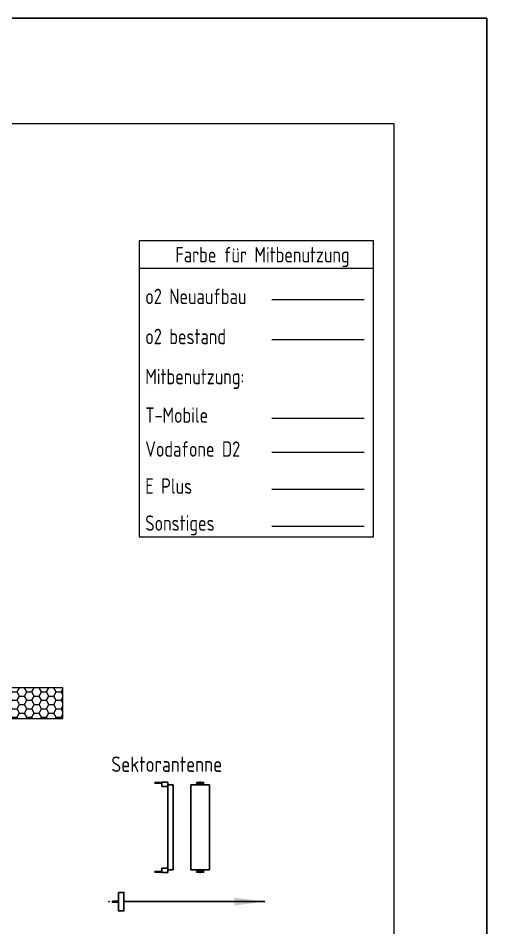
# Model space of a CAD drawing. Header units: millimetres. Extents: x -139278 to 641613, y -260926 to 217780.
# Drawn here: x 54741 to 62337, y 15690 to 30438 of the extents above; entities that cross this region are included whole.
import ezdxf
from ezdxf.enums import TextEntityAlignment as Align

# ---------------------------------------------------------------- set-up
doc = ezdxf.new("R2010")
doc.units = ezdxf.units.MM
doc.layers.add('00_Hilfskonstruktion', color=31, linetype='Continuous', plot=False)
doc.layers.add('00_Legende', color=7, linetype='Continuous', lineweight=18)
doc.styles.add('ISOCP', font='ISOCP', dxfattribs={"width": 0.9})
doc.styles.get("Standard").update_dxf_attribs({"font": 'isocp.shx', "width": 0.85})

msp = doc.modelspace()

# ---------------------------------------------------------------- hatches: boundary and pattern name
at = {"layer": '00_Legende'}
h = msp.add_hatch(dxfattribs=at)
h.set_pattern_fill('HONEY', color=256, scale=25, style=0)
h.set_pattern_definition([(0, (39284.244, 749.76), (119.0625, 68.74075), [79.375, -158.75]), (120, (39284.244, 749.76), (-119.06249, 68.74077), [79.375, -158.75]), (60, (39284.244, 749.76), (1e-05, 137.48152), [-158.75, 79.375])])
h.paths.add_polyline_path([(53466.744, 19582.262), (53466.744, 19082.262), (55466.744, 19082.262), (55466.744, 19582.262)])

# ---------------------------------------------------------------- linework, layer by layer
for p, q in [((56953.239, 18043.635), (56953.239, 18033.635)), ((57067.539, 18043.635), (56953.239, 18043.635)), ((57067.539, 18033.635), (56953.239, 18033.635)), ((57067.539, 18053.635), (57067.539, 17980.635)), ((57166.589, 18053.635), (57067.539, 18053.635)), ((57166.589, 18053.635), (57166.589, 17980.635)), ((57166.589, 18010.635), (57166.589, 16627.635)), ((57255.589, 18010.635), (57166.589, 18010.635)), ((57255.589, 18010.635), (57255.589, 16627.635)), ((57540.985, 18010.635), (57540.985, 16627.635)), ((57840.985, 18010.635), (57540.985, 18010.635)), ((57633.785, 18043.635), (57633.785, 18033.635)), ((57680.985, 18043.635), (57633.785, 18043.635)), ((57680.985, 18033.635), (57633.785, 18033.635)), ((57748.185, 18043.635), (57700.985, 18043.635)), ((57748.185, 18033.635), (57700.985, 18033.635)), ((57748.185, 18043.635), (57748.185, 18033.635)), ((57840.985, 18010.635), (57840.985, 16627.635)), ((57166.589, 17980.635), (57067.539, 17980.635)), ((56953.239, 16594.635), (56953.239, 16604.635)), ((57067.539, 16604.635), (56953.239, 16604.635)), ((57067.539, 16594.635), (56953.239, 16594.635)), ((57067.539, 16657.635), (57067.539, 16584.635)), ((57166.589, 16657.635), (57067.539, 16657.635)), ((57166.589, 16584.635), (57067.539, 16584.635)), ((57166.589, 16657.635), (57166.589, 16584.635)), ((57255.589, 16627.635), (57166.589, 16627.635)), ((57840.985, 16627.635), (57540.985, 16627.635)), ((57633.785, 16594.635), (57633.785, 16604.635)), ((57680.985, 16604.635), (57633.785, 16604.635)), ((57680.985, 16594.635), (57633.785, 16594.635)), ((57748.185, 16604.635), (57700.985, 16604.635)), ((57748.185, 16594.635), (57700.985, 16594.635)), ((57748.185, 16594.635), (57748.185, 16604.635)), ((56455.689, 16114.501), (58737.689, 16114.501))]:
    msp.add_line(p, q)
at = {"flags": 128}
for points in [[(57680.985, 18010.635), (57680.985, 18053.635), (57700.985, 18053.635), (57700.985, 18010.635)], [(57680.985, 16627.635), (57680.985, 16584.635), (57700.985, 16584.635), (57700.985, 16627.635)]]:
    msp.add_lwpolyline(points, dxfattribs=at)
for points in [[(56366.689, 16264.501), (56366.689, 15964.501), (56455.689, 15964.501), (56455.689, 16264.501)], [(56267.689, 16124.501), (56267.689, 16104.501), (56366.589, 16104.501), (56366.589, 16124.501)]]:
    msp.add_lwpolyline(points, close=True, dxfattribs=at)
msp.add_point((56210.489, 16114.501))
at = {"extrusion": (0, 0, -1)}
msp.add_solid([(-58241.989, 16179.801), (-58737.689, 16114.501), (-58241.989, 16049.201)], dxfattribs=at)
at = {"layer": '00_Hilfskonstruktion'}
msp.add_lwpolyline([(-1311.381, 30437.706), (62337.413, 30437.706), (62337.413, -10318.745), (-1311.381, -10318.745)], close=True, dxfattribs=at)
at = {"layer": '00_Legende'}
for p, q in [((60833.979, 28727.316), (41333.979, 28727.316)), ((60833.979, 1027.316), (60833.979, 28727.316)), ((60500.95, 26377.316), (56700.95, 26377.316)), ((58850.95, 25227.316), (60350.95, 25227.316))]:
    msp.add_line(p, q, dxfattribs=at)
at = {"layer": '00_Legende', "color": 5}
msp.add_line((58850.95, 25877.316), (60350.95, 25877.316), dxfattribs=at)
at = {"layer": '00_Legende', "color": 220}
msp.add_line((58850.95, 23952.316), (60350.95, 23952.316), dxfattribs=at)
at = {"layer": '00_Legende', "color": 10}
msp.add_line((58850.95, 23402.316), (60350.95, 23402.316), dxfattribs=at)
at = {"layer": '00_Legende', "color": 92}
msp.add_line((58850.95, 22802.316), (60350.95, 22802.316), dxfattribs=at)
at = {"layer": '00_Legende', "color": 202}
msp.add_line((58850.95, 22202.316), (60350.95, 22202.316), dxfattribs=at)
at = {"layer": '00_Legende'}
for points in [[(56700.95, 22027.316), (60500.95, 22027.316), (60500.95, 26827.316), (56700.95, 26827.316)], [(53466.744, 19082.262), (55466.744, 19082.262), (55466.744, 19582.262), (53466.744, 19582.262)]]:
    msp.add_lwpolyline(points, close=True, dxfattribs=at)

# ---------------------------------------------------------------- texts
at = {"layer": '00_Legende', "width": 0.85}
msp.add_text('Farbe für Mitbenutzung', height=250, dxfattribs=at).set_placement((58700.95, 26602.316), align=Align.MIDDLE_CENTER)
at = {"layer": '00_Legende', "color": 5, "width": 0.85}
msp.add_text('o2 Neuaufbau', height=250, dxfattribs=at).set_placement((56800.95, 25727.316), align=Align.BOTTOM_LEFT)
at = {"layer": '00_Legende', "width": 0.85}
for s, p in [('o2 bestand', (56800.95, 25077.316)), ('Mitbenutzung:', (56800.95, 24427.316))]:
    msp.add_text(s, height=250, dxfattribs=at).set_placement(p, align=Align.BOTTOM_LEFT)
at = {"layer": '00_Legende', "color": 220, "width": 0.85}
msp.add_text('T-Mobile', height=250, dxfattribs=at).set_placement((56800.95, 23802.316), align=Align.BOTTOM_LEFT)
at = {"layer": '00_Legende', "color": 10, "width": 0.85}
msp.add_text('Vodafone D2', height=250, dxfattribs=at).set_placement((56800.95, 23252.316), align=Align.BOTTOM_LEFT)
at = {"layer": '00_Legende', "color": 92, "width": 0.85}
msp.add_text('E Plus', height=250, dxfattribs=at).set_placement((56800.95, 22652.316), align=Align.BOTTOM_LEFT)
at = {"layer": '00_Legende', "color": 202, "width": 0.85}
msp.add_text('Sonstiges', height=250, dxfattribs=at).set_placement((56800.95, 22052.316), align=Align.BOTTOM_LEFT)
at = {"layer": '00_Legende', "style": 'ISOCP', "width": 0.9}
msp.add_text('Sektorantenne', height=250, dxfattribs=at).set_placement((56250.642, 18217.532))

doc.saveas('drawing.dxf')
